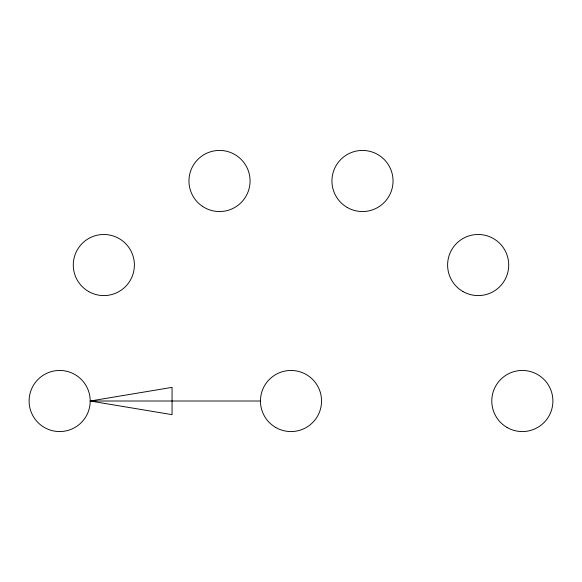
<?xml version="1.0" encoding="UTF-8"?>
<svg xmlns="http://www.w3.org/2000/svg" width="582" height="582" viewBox="0 0 582 582"><rect width="100%" height="100%" fill="white"/><g stroke="black" fill="none" stroke-linecap="round" stroke-linejoin="round"><path stroke-width="0.87" d="M90.21 401.013L172.054 387.372L172.054 414.653L90.21 401.013A30.555 30.555 0 0 0 44.378 374.546A30.555 30.555 0 0 0 44.378 427.472A30.555 30.555 0 0 0 90.21 401.013L260.445 401.013M275.723 427.472A30.555 30.555 0 0 0 321.555 401.013A30.555 30.555 0 0 0 275.723 374.546A30.555 30.555 0 0 0 275.723 427.472M507.068 427.472A30.555 30.555 0 0 0 552.9 401.013A30.555 30.555 0 0 0 507.068 374.546A30.555 30.555 0 0 0 507.068 427.472M462.886 291.495A30.555 30.555 0 0 0 508.719 265.028A30.555 30.555 0 0 0 462.886 238.569A30.555 30.555 0 0 0 462.886 291.495M347.214 207.454A30.555 30.555 0 0 0 393.046 180.987A30.555 30.555 0 0 0 347.214 154.528A30.555 30.555 0 0 0 347.214 207.454M202.383 206.29A30.555 30.555 0 0 0 249.991 183.17A30.555 30.555 0 0 0 206.159 153.502A30.555 30.555 0 0 0 202.383 206.29M88.559 291.495A30.555 30.555 0 0 0 134.391 265.028A30.555 30.555 0 0 0 88.559 238.569A30.555 30.555 0 0 0 88.559 291.495"/></g></svg>
